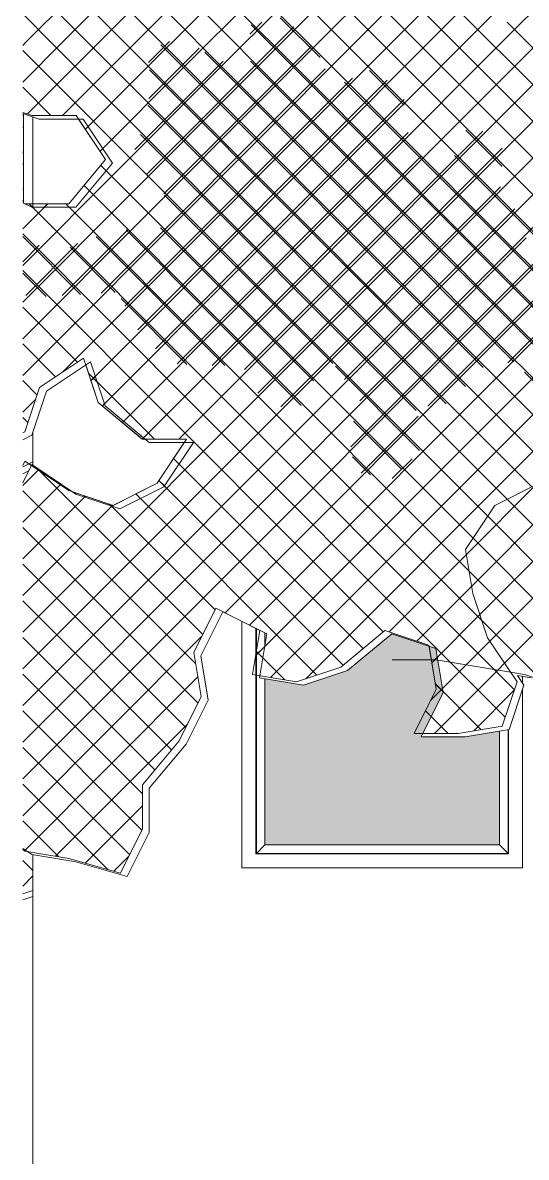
# Model space of a CAD drawing. Header units: millimetres. Extents: x -35517 to 139323, y -3702 to 5999.
# Drawn here: x 13669 to 14746, y 1381 to 3807 of the extents above; entities that cross this region are included whole.
import ezdxf

# ---------------------------------------------------------------- set-up
doc = ezdxf.new("R2010")
doc.units = ezdxf.units.MM
for name, color, linetype, lineweight in [('A-GLAZ', 151, 'Continuous', 5), ('A-ROOF-OTLN', 132, 'Continuous', 5), ('G-IMPT', 8, 'Continuous', 5), ('I-WALL', 2, 'Continuous', 9), ('L-PLNT', 71, 'Continuous', 5)]:
    doc.layers.add(name, color=color, linetype=linetype, lineweight=lineweight)

# ---------------------------------------------------------------- blocks, each defined once
blk = doc.blocks.new('Window Aluminium Fixed 1 - Type 3-1067786-GENERAL SOUTH ELEVATION')
at = {"layer": 'A-GLAZ', "lineweight": 9}
h = blk.add_hatch(color=254, dxfattribs=at)
h.paths.add_polyline_path([(-5636.4, 2049.1), (-5134.5, 2049.1), (-5134.5, 2292.6), (-5208.1, 2280.3), (-5302.1, 2280.8), (-5255.2, 2374.7), (-5270.9, 2469), (-5365.2, 2500.5), (-5459.4, 2421.9), (-5553.6, 2390.4), (-5636.4, 2404.2), (-5636.4, 2116.6)])
h.paths.add_polyline_path([(-5636.4, 2475.3), (-5632.2, 2500.5), (-5636.4, 2502.4), (-5636.4, 2500.5)])
at = {"layer": 'A-GLAZ', "color": 8, "lineweight": 9}
for p, q in [((-5655.4, 2030), (-5655.4, 2512.1)), ((-5654.4, 2511.6), (-5654.4, 2031)), ((-5636.4, 2502.6), (-5636.4, 2475.3)), ((-5636.4, 2404.2), (-5636.4, 2049.1)), ((-5134.5, 2292.6), (-5134.5, 2049.1)), ((-5116.4, 2031), (-5116.4, 2295.6)), ((-5115.4, 2295.8), (-5115.4, 2030)), ((-5636.4, 2049.1), (-5654.4, 2031)), ((-5636.4, 2049.1), (-5134.5, 2049.1)), ((-5134.5, 2049.1), (-5116.4, 2031)), ((-5115.4, 2030), (-5655.4, 2030)), ((-5654.4, 2031), (-5116.4, 2031))]:
    blk.add_line(p, q, dxfattribs=at)
blk = doc.blocks.new('SVA_Shades of Green Tree - Australian_Tree_based_on_Leopard_Tree_2901-1101184-GENERAL SOUTH ELEVATION')
at = {"layer": 'G-IMPT'}
for p, q in [((-6154.1, 4235.6), (-6049.3, 4340.5)), ((-6154.1, 4314), (-6131.9, 4336.2)), ((-6154.1, 4157.1), (-5989, 4322.5)), ((-5984.5, 4199), (-6124.2, 4338.8)), ((-5916.6, 4209.3), (-6047.5, 4340.5)), ((-6034, 4199), (-5936.8, 4296.4)), ((-6062.8, 4199), (-6154.1, 4290.3)), ((-5955.7, 4199), (-5920.7, 4234)), ((-5941.7, 3999.2), (-6154.1, 4211.9)), ((-6154.1, 4078.7), (-6057.1, 4175.8)), ((-6115.3, 4039.2), (-6004.9, 4149.7)), ((-5941.7, 4077.7), (-6022.3, 4158.4)), ((-6031, 4010.2), (-6154.1, 4133.5)), ((-6065.8, 4010.2), (-5952.7, 4123.5)), ((-5917.4, 4080.5), (-5904.1, 4093.8)), ((-5987.6, 4010.2), (-5941.7, 4056.1)), ((-5789.8, 3973), (-5775.3, 3987.5)), ((-5728.2, 3942.2), (-5771.7, 3985.7)), ((-5737.6, 3946.9), (-5724.4, 3960.1)), ((-6154.1, 3608.1), (-6152.4, 3609.8)), ((-6152.4, 3582.8), (-6154.1, 3584.5)), ((-6154.1, 3529.7), (-6152.1, 3531.7)), ((-6152.1, 3504.1), (-6154.1, 3506.1)), ((-6154.1, 3451.3), (-6152.4, 3453)), ((-6152.4, 3425.9), (-6154.1, 3427.6)), ((-6132.4, 2868.6), (-6154.1, 2857.7)), ((-6132.4, 2868.5), (-6154.1, 2857.7)), ((-6135.8, 2860.2), (-6140.2, 2864.6)), ((-6135.7, 2860.3), (-6140.1, 2864.6)), ((-6154.1, 2039.6), (-6152.9, 2040.8)), ((-6132.4, 1994.2), (-6154.1, 2015.9)), ((-6154.1, 1961.1), (-6132.4, 1982.8)), ((-6154.1, 1944.3), (-6132.4, 1951.5))]:
    blk.add_line(p, q, dxfattribs=at)
at = {"layer": 'G-IMPT', "flags": 128}
for points in [[(-5941.7, 3986.2), (-5941.7, 4080.5), (-5890.9, 4080.5)], [(-5826, 4015.6), (-5816.2, 3986.2), (-5801.4, 3978.7)], [(-5825.8, 4015.4), (-5816.1, 3986.2), (-5721.9, 3939), (-5707.1, 3934.1)]]:
    blk.add_lwpolyline(points, dxfattribs=at)
at = {"layer": 'L-PLNT'}
for p, q in [((-5927, 3976.4), (-5927, 4073.1)), ((-5927, 4073.1), (-5883.5, 4073.1)), ((-5810.1, 4004.9), (-5801.4, 3978.8)), ((-5801.4, 3978.8), (-5707.1, 3931.6)), ((-5801.4, 3978.8), (-5801.4, 3978.8)), ((-5707.1, 3931.6), (-5705, 3930.9)), ((-6141.2, 2849.3), (-6154.1, 2842.9)), ((-6154.1, 1932), (-6132.4, 1939.2))]:
    blk.add_line(p, q, dxfattribs=at)
blk = doc.blocks.new('SVA_Shades of Green Tree - Australian_Tree_based_on_Leopard_Tree_2901-V232-GENERAL SOUTH ELEVATION')
at = {"layer": 'G-IMPT'}
for p, q in [((-5118.1, 3776.8), (-4679.1, 4216.5)), ((-5804.7, 3711.4), (-6154.1, 4061.4)), ((-5693.8, 3678.8), (-6032.1, 4017.6)), ((-5860.9, 3689.3), (-6154.1, 3983)), ((-6147.8, 3764.9), (-5934.3, 3978.8)), ((-4799.9, 3254), (-5533.3, 3988.6)), ((-6154.1, 3052.8), (-5273.5, 3934.8)), ((-6069.5, 3764.9), (-5884.6, 3950.2)), ((-6004.1, 3752), (-5825.8, 3930.6)), ((-5808.6, 3712.6), (-5567.2, 3954.3)), ((-5501.1, 3721.1), (-5723.3, 3943.6)), ((-4878.2, 3254), (-5567.8, 3944.8)), ((-4721.6, 3254), (-5415.6, 3949.1)), ((-4700.5, 3311.3), (-5326, 3937.8)), ((-6068.8, 3059.8), (-5211.4, 3918.6)), ((-5523.2, 3135.8), (-4742.2, 3918)), ((-5506.4, 3779.9), (-5361.3, 3925.3)), ((-5080.5, 3736), (-4906.7, 3910.1)), ((-5997.7, 3747.9), (-6154.1, 3904.6)), ((-6008, 3042.2), (-5158.8, 3892.8)), ((-5956.5, 3721.2), (-5791.7, 3886.4)), ((-5217.9, 3363.1), (-4679.1, 3902.8)), ((-5748, 3694.8), (-5572.2, 3870.9)), ((-5550.4, 3692), (-5715.5, 3857.4)), ((-4956.5, 3254), (-5571.6, 3870.1)), ((-5983.7, 2988.1), (-5118.1, 3855.2)), ((-6092.9, 3764.9), (-6154.1, 3826.1)), ((-5909, 3690.4), (-5768.9, 3830.7)), ((-5599.7, 3663), (-5767.7, 3831.3)), ((-5687.5, 3676.9), (-5539.2, 3825.5)), ((-5518.3, 3732.9), (-5603.3, 3817.9)), ((-5139.6, 3363.1), (-4679.1, 3824.4)), ((-5890, 3482.1), (-5574.1, 3798.5)), ((-5668.1, 3782.8), (-5642.9, 3808)), ((-4881, 3016.1), (-5665.9, 3802.3)), ((-5009.9, 3699.6), (-5118.1, 3808)), ((-6154.1, 3680.2), (-6069.5, 3764.9)), ((-6154.1, 3758.6), (-6147.8, 3764.9)), ((-5464.8, 3135.8), (-6092.9, 3764.9)), ((-5941, 2952.5), (-5118.1, 3776.8)), ((-5885.3, 3722.1), (-5840.5, 3766.9)), ((-5632, 3654.2), (-5506.4, 3779.9)), ((-5543.1, 3135.8), (-6154.1, 3747.7)), ((-6143.8, 3612.1), (-6004.1, 3752)), ((-5386.5, 3135.8), (-5997.7, 3747.9)), ((-5884.1, 3644.9), (-5776.6, 3752.5)), ((-5169.7, 3070), (-5858.7, 3760.1)), ((-5852.1, 3441.6), (-5536.2, 3758)), ((-5103.8, 3082.3), (-5764.7, 3744.3)), ((-6068.8, 3608.7), (-5956.5, 3721.2)), ((-5988.6, 3532.2), (-5808.6, 3712.6)), ((-5914.3, 3536.2), (-5725.7, 3725.1)), ((-5679.7, 3135.8), (-5080.5, 3736)), ((-4934.3, 2991), (-5667.2, 3725.1)), ((-5143.7, 3363.1), (-5501.1, 3721.1)), ((-6154.1, 3288.1), (-5748, 3694.8)), ((-6019.9, 3579.3), (-5909, 3690.4)), ((-5986.3, 3228.8), (-5507.6, 3708.3)), ((-5935.4, 3201.3), (-5448.8, 3688.8)), ((-5207.3, 3029.2), (-5883.3, 3706.3)), ((-5338.9, 3166.5), (-5860.9, 3689.3)), ((-5323.7, 3229.7), (-5804.7, 3711.4)), ((-5601.5, 3135.8), (-5035.2, 3703)), ((-5222, 3363.1), (-5550.4, 3692)), ((-5338.2, 3630.9), (-5412.4, 3705.1)), ((-6154.1, 3209.6), (-5687.5, 3676.9)), ((-6093.6, 3608.7), (-6154.1, 3669.3)), ((-5908, 3150.4), (-5375.1, 3684.1)), ((-5308.6, 3292.9), (-5693.8, 3678.8)), ((-4686.6, 2899.7), (-5465.8, 3680.2)), ((-6154.1, 3131.2), (-5632, 3654.2)), ((-5870.1, 3109.9), (-5338.2, 3642.7)), ((-5293.4, 3356.2), (-5599.7, 3663)), ((-5248.7, 2992.2), (-5886.5, 3631.1)), ((-5287.8, 2987.3), (-4679.1, 3597)), ((-6020.1, 3579.3), (-6014.1, 3585.2)), ((-5312.5, 2977.7), (-5902.2, 3568.4)), ((-5823.7, 3078), (-5329.9, 3572.6)), ((-5219.4, 3526.4), (-5170.6, 3575.3)), ((-5129.1, 3499.8), (-5206.6, 3577.5)), ((-5988.7, 3532.2), (-5982.8, 3538.2)), ((-5749.1, 3074.3), (-5301.7, 3522.4)), ((-5679.6, 3065.4), (-5220.3, 3525.4)), ((-5651.4, 3015.2), (-5128.8, 3538.7)), ((-4679.1, 2970.6), (-5231, 3523.4)), ((-5117.1, 3079.8), (-4679.1, 3518.6)), ((-5975.7, 3490.5), (-5987.2, 3502)), ((-5621.4, 3135.8), (-5987.1, 3502)), ((-6011.3, 3447.7), (-6022.8, 3459.2)), ((-5699.7, 3135.8), (-6022.6, 3459.2)), ((-5602.4, 2985.9), (-5132.5, 3456.5)), ((-5452.8, 2900.5), (-4888.2, 3466)), ((-5491.1, 3078.2), (-5850.9, 3438.5)), ((-6154.1, 3366.5), (-6100.6, 3420)), ((-6132.9, 3412.6), (-6140.2, 3420)), ((-5753.8, 3033), (-6140.1, 3420)), ((-6108.1, 3412.6), (-6100.8, 3420)), ((-6054.6, 3412.6), (-6062, 3420)), ((-5730.2, 3087.8), (-6061.8, 3420)), ((-5465.7, 3044.4), (-5101.8, 3408.9)), ((-5433.3, 2998.5), (-5050.3, 3382)), ((-5777.4, 2978.3), (-6154.1, 3355.6)), ((-6030.2, 3226), (-6154.1, 3350.1)), ((-6069.6, 3223.7), (-5929.5, 3364.1)), ((-5722.1, 3074.3), (-5997.3, 3349.9)), ((-5558.7, 2989), (-5933.1, 3364.1)), ((-5532.6, 3041.3), (-5859.6, 3368.8)), ((-5339.8, 3162.5), (-5139.6, 3363.1)), ((-5315.1, 3265.7), (-5217.9, 3363.1)), ((-5119.4, 3181.8), (-5293.4, 3356.2)), ((-5037, 3177.8), (-5222, 3363.1)), ((-4942.2, 3161.2), (-5143.7, 3363.1)), ((-6154.1, 3296), (-6118.7, 3331.5)), ((-6147.6, 3224.1), (-6036.9, 3335)), ((-5956.5, 3230.6), (-6052.7, 3327)), ((-5294.9, 3129.1), (-5077.3, 3347)), ((-5231.7, 3114), (-5039.9, 3306.1)), ((-5801, 2923.5), (-6154.1, 3277.2)), ((-5162.4, 3146.5), (-5308.6, 3292.9)), ((-6104.2, 3221.7), (-6154.1, 3271.7)), ((-5444.9, 3135.8), (-5315.1, 3265.7)), ((-5081.9, 3185.6), (-5002.4, 3265.2)), ((-5205.5, 3111.3), (-5323.7, 3229.7)), ((-5802.9, 3076.7), (-5943.7, 3217.8)), ((-6036.7, 3081.2), (-6154.1, 3198.7)), ((-5721.3, 2545.1), (-5081.9, 3185.6)), ((-4679.1, 2740.8), (-5119.4, 3181.8)), ((-5669.1, 2519), (-5015.2, 3174)), ((-5655.9, 2453.8), (-4948.5, 3162.3)), ((-5366.6, 3135.8), (-5339.8, 3162.5)), ((-5303.8, 3131.3), (-5338.9, 3166.5)), ((-6154.1, 2346.9), (-5366.6, 3135.8)), ((-6154.1, 2425.3), (-5444.9, 3135.8)), ((-6154.1, 2503.8), (-5523.2, 3135.8)), ((-5791.7, 2945.2), (-5601.5, 3135.8)), ((-5732.1, 3083.3), (-5679.7, 3135.8)), ((-5199.4, 2634.6), (-5699.7, 3135.8)), ((-5624.2, 2407.1), (-4895.4, 3137.2)), ((-5191.2, 2704.8), (-5621.4, 3135.8)), ((-5159.9, 2751.8), (-5543.1, 3135.8)), ((-5118, 2788.4), (-5464.8, 3135.8)), ((-5065.8, 2814.5), (-5386.5, 3135.8)), ((-4744.9, 2571.5), (-5303.8, 3131.3)), ((-4679.1, 2662.4), (-5162.4, 3146.5)), ((-6154.1, 2268.5), (-5294.9, 3129.1)), ((-6083.7, 3049.8), (-6154.1, 3120.3)), ((-6154.1, 2190.1), (-5231.7, 3114)), ((-4689.3, 2594.2), (-5205.5, 3111.3)), ((-5898.3, 2916.9), (-5732.1, 3083.3)), ((-5172.2, 2528.9), (-5730.2, 3087.8)), ((-5548.6, 2404.4), (-4866, 3088.1)), ((-5994.7, 3038.9), (-6013.2, 3057.5)), ((-5872.6, 2916.8), (-6013.1, 3057.5)), ((-5305.5, 2892.2), (-5485.5, 3072.5)), ((-4960.4, 2938.7), (-5081.2, 3059.7)), ((-6123.3, 3011.1), (-6154.1, 3041.9)), ((-6008.1, 3042.2), (-5998.9, 3051.5)), ((-5146.1, 2424.3), (-5753.8, 3033)), ((-6154.1, 2974.3), (-6126.3, 3002.1)), ((-5983.8, 2988.1), (-5979.3, 2992.7)), ((-6142.9, 2952.3), (-6154.1, 2963.4)), ((-5240, 2440), (-5777.4, 2978.3)), ((-5430.7, 2844.1), (-5308.9, 2966.2)), ((-5941.1, 2952.5), (-5938.4, 2955.2)), ((-5820.1, 2916.8), (-5791.7, 2945.2)), ((-5343.4, 2851.8), (-5446.6, 2955.1)), ((-5898.4, 2916.9), (-5895.7, 2919.6)), ((-5383.3, 2505.1), (-5801, 2923.5)), ((-5819.7, 2863.6), (-5831.6, 2875.5)), ((-5426, 2469.4), (-5831.4, 2875.5)), ((-5410.5, 2840.5), (-5448.7, 2878.8)), ((-5364.2, 2832.4), (-5321.7, 2874.9)), ((-6154.1, 2817.5), (-6121, 2850.6)), ((-5769, 2499.3), (-6117.1, 2848)), ((-6154.1, 2739.1), (-6074, 2819.2)), ((-5851, 2816.6), (-5862.9, 2828.5)), ((-5468.7, 2433.8), (-5862.8, 2828.5)), ((-5205.3, 2669.9), (-5055.9, 2819.5)), ((-5784.1, 2436), (-6154.1, 2806.6)), ((-6154.1, 2660.6), (-6020, 2794.9)), ((-6022, 2793.1), (-6020.1, 2794.9)), ((-5902.5, 2789.8), (-5912.4, 2799.6)), ((-5525.4, 2412.1), (-5912.3, 2799.6)), ((-6154.1, 2582.2), (-5961.3, 2775.3)), ((-5965.3, 2774.2), (-5968.9, 2777.8)), ((-5742.9, 2551.6), (-5968.8, 2777.8)), ((-5963.2, 2773.5), (-5961.4, 2775.3)), ((-5194.1, 2602.7), (-5015.8, 2781.3)), ((-5029.1, 2699.2), (-5118, 2788.4)), ((-4971.5, 2563.2), (-5159.9, 2751.8)), ((-5779.3, 2352.8), (-6154.1, 2728.2)), ((-4679.1, 2191.8), (-5191.2, 2704.8)), ((-5370.2, 2504.7), (-5205.3, 2669.9)), ((-5176.5, 2541.8), (-5044.7, 2673.9)), ((-5805.4, 2300.5), (-6154.1, 2649.7)), ((-5155.1, 2484.8), (-4986, 2654.3)), ((-4679.1, 2113.4), (-5199.4, 2634.6)), ((-5311.5, 2485.1), (-5194.1, 2602.7)), ((-5123.8, 2437.8), (-4971.5, 2590.3)), ((-5835.9, 2252.5), (-6154.1, 2571.3)), ((-5273.2, 2445), (-5176.5, 2541.8)), ((-5044.8, 2401.3), (-5172.2, 2528.9)), ((-6154.1, 2111.6), (-5770.9, 2495.4)), ((-5871.5, 2209.8), (-6154.1, 2492.9)), ((-5205.6, 2434.3), (-5155.1, 2484.8)), ((-5656, 2453.8), (-5636.7, 2473.1)), ((-5640.7, 2449.1), (-5654.5, 2462.9)), ((-5593.6, 2402), (-5654.4, 2462.9)), ((-5273.3, 2445), (-5267.8, 2450.5)), ((-5282.2, 2357.6), (-5205.6, 2434.3)), ((-5279.5, 2438.8), (-5273.3, 2445)), ((-5279.4, 2438.8), (-5273.2, 2445)), ((-5122.4, 2322.1), (-5240, 2440)), ((-5138.5, 2423.1), (-5123.8, 2437.8)), ((-5898.2, 2158.1), (-6154.1, 2414.4)), ((-6150.5, 2036.8), (-5779.5, 2408.4)), ((-5273.6, 2287.7), (-5138.5, 2423.1)), ((-5102.8, 2380.9), (-5146.1, 2424.3)), ((-5282.3, 2357.6), (-5256.6, 2383.3)), ((-5255.8, 2377.2), (-5271.9, 2393.4)), ((-5174.4, 2295.8), (-5271.8, 2393.4)), ((-5189.8, 2293.2), (-5103, 2380.2)), ((-5899.4, 2080.9), (-6154.1, 2336)), ((-5280.7, 2323.7), (-5293, 2336.1)), ((-5244.6, 2287.7), (-5292.9, 2336.1)), ((-6083.8, 2025.1), (-5801.9, 2307.5)), ((-5925.5, 2028.6), (-6154.1, 2257.6)), ((-5971.7, 1996.5), (-6154.1, 2179.2)), ((-6020.3, 2010.4), (-5898.2, 2132.7)), ((-6077.6, 2024.1), (-6154.1, 2100.7)), ((-6150.6, 2036.8), (-6149.1, 2038.3)), ((-5959.4, 1992.9), (-5927.2, 2025.1))]:
    blk.add_line(p, q, dxfattribs=at)
at = {"layer": 'G-IMPT', "flags": 128}
for points in [[(-6154.1, 3615.5), (-6133.8, 3608.7), (-6039.6, 3608.7), (-5976.7, 3514.4), (-6055.3, 3420), (-6149.5, 3420), (-6154.1, 3422.3)], [(-6034.8, 3601.3), (-5976.9, 3514.4), (-6055.4, 3420), (-6149.6, 3420)], [(-6154.1, 2930.2), (-6149.5, 2932.5), (-6118.1, 3026.9), (-6023.9, 3089.8), (-5992.4, 2995.4), (-5898.2, 2916.8), (-5804, 2916.8), (-5866.8, 2822.4), (-5961, 2775.2), (-6055.3, 2806.7), (-6149.5, 2869.6), (-6154.1, 2860.4)], [(-6019.3, 3075.6), (-5992.6, 2995.4), (-5898.3, 2916.8), (-5892.3, 2916.8)], [(-5809, 2909.4), (-5866.9, 2822.4), (-5961.2, 2775.2), (-6047.8, 2804.2)], [(-6135.7, 2860.3), (-6149.6, 2869.6), (-6154.1, 2860.7)], [(-6154.1, 2039.2), (-6149.5, 2036.1), (-6055.3, 2020.4), (-5945.3, 1988.9), (-5898.2, 2083.3), (-5898.2, 2177.6), (-5819.7, 2272), (-5772.5, 2366.4), (-5788.3, 2460.7), (-5741.1, 2555.1), (-5646.9, 2507.9), (-5662.6, 2413.5), (-5568.4, 2397.8), (-5474.1, 2429.3), (-5379.9, 2507.9), (-5285.6, 2476.4), (-5269.9, 2382.1), (-5317.1, 2287.7), (-5222.8, 2287.7), (-5128.6, 2303.4), (-5097.2, 2397.8), (-5160, 2492.2), (-5191.4, 2586.5), (-5207.1, 2680.9), (-5144.3, 2775.2), (-5050, 2822.4)], [(-5647, 2507.9), (-5662.7, 2413.5), (-5647.1, 2410.9)], [(-5285.3, 2473.9), (-5270.1, 2382.1), (-5317.2, 2287.7), (-5298.6, 2287.7)], [(-5364.3, 2445), (-5270.1, 2445), (-5266.8, 2444.4)], [(-5364.2, 2445), (-5269.9, 2445), (-5175.7, 2429.3), (-5081.5, 2413.5), (-4987.2, 2382.1), (-4893, 2287.7), (-4814.4, 2193.4), (-4798.7, 2099), (-4783, 2004.6), (-4751.6, 1910.3), (-4751.6, 1438.5), (-4767.3, 1344.1), (-4798.7, 1249.8), (-4798.7, 1061.1), (-4767.3, 966.7), (-4767.3, 870.5)], [(-6154.1, 2039.1), (-6149.6, 2036.1), (-6144.6, 2035.3)]]:
    blk.add_lwpolyline(points, dxfattribs=at)
at = {"layer": 'L-PLNT'}
for p, q in [((-6154.1, 3613), (-6119.1, 3601.3)), ((-6119.1, 3601.3), (-6024.8, 3601.3)), ((-6024.8, 3601.3), (-5962, 3507)), ((-5962, 3507), (-6040.5, 3412.6)), ((-5962, 3507), (-5962.1, 3507)), ((-6134.8, 3412.6), (-6154.1, 3422.3)), ((-6040.5, 3412.6), (-6134.8, 3412.6)), ((-6103.4, 3019.5), (-6009.1, 3082.4)), ((-6009.1, 3082.4), (-5977.7, 2988)), ((-6134.8, 2925.1), (-6103.4, 3019.5)), ((-5977.7, 2988), (-5977.8, 2988)), ((-5977.7, 2988), (-5883.5, 2909.4)), ((-6154.1, 2915.5), (-6134.8, 2925.1)), ((-5883.5, 2909.4), (-5789.2, 2909.4)), ((-5883.5, 2909.4), (-5883.5, 2909.4)), ((-5789.2, 2909.4), (-5852.1, 2815)), ((-6134.8, 2862.2), (-6154.1, 2823.6)), ((-6040.5, 2799.3), (-6134.8, 2862.2)), ((-6134.8, 2862.2), (-6134.8, 2862.2)), ((-5852.1, 2815), (-5946.3, 2767.8)), ((-5946.3, 2767.8), (-6040.5, 2799.3)), ((-5773.5, 2453.3), (-5726.4, 2547.7)), ((-5726.4, 2547.7), (-5632.2, 2500.5)), ((-5632.2, 2500.5), (-5647.9, 2406.1)), ((-5459.4, 2421.9), (-5365.2, 2500.5)), ((-5365.2, 2500.5), (-5270.9, 2469)), ((-5757.8, 2359), (-5773.5, 2453.3)), ((-5270.9, 2469), (-5255.2, 2374.7)), ((-5647.9, 2406.1), (-5553.6, 2390.4)), ((-5647.9, 2406.1), (-5647.9, 2406.1)), ((-5553.6, 2390.4), (-5459.4, 2421.9)), ((-5082.4, 2390.4), (-5096.2, 2411.1)), ((-5096.2, 2411.1), (-5066.7, 2406.1)), ((-5113.9, 2296.1), (-5082.4, 2390.4)), ((-5804.9, 2264.6), (-5757.8, 2359)), ((-5255.2, 2374.7), (-5302.3, 2280.3)), ((-5255.8, 2373.7), (-5255.3, 2374.7)), ((-5255.2, 2374.7), (-5255.3, 2374.7)), ((-5302.4, 2280.3), (-5302.1, 2280.8)), ((-5208.1, 2280.3), (-5113.9, 2296.1)), ((-5883.5, 2170.2), (-5804.9, 2264.6)), ((-5302.3, 2280.3), (-5302.4, 2280.3)), ((-5302.3, 2280.3), (-5208.1, 2280.3)), ((-5883.5, 2075.9), (-5883.5, 2170.2)), ((-5930.6, 1981.5), (-5883.5, 2075.9)), ((-6154.1, 2041.6), (-6134.8, 2028.7)), ((-6134.8, 2028.7), (-6040.5, 2013)), ((-6040.5, 2013), (-5930.6, 1981.5))]:
    blk.add_line(p, q, dxfattribs=at)

msp = doc.modelspace()

# ---------------------------------------------------------------- linework, layer by layer
at = {"layer": 'A-ROOF-OTLN', "color": 8, "lineweight": 9}
msp.add_line((13670.8, 3612.5), (13670.8, 3421.5), dxfattribs=at)
at = {"layer": 'I-WALL', "color": 8}
for p, q in [((13690.8, 3605.8), (13690.8, 3412.6)), ((13690.8, 2932.2), (13690.8, 2860.6)), ((14137.8, 2000), (14137.8, 2527.1)), ((14737.8, 2409.3), (14737.8, 2394.9)), ((14737.8, 2381.4), (14737.8, 2000)), ((13690.8, 2028.3), (13690.8, 965.9)), ((14737.8, 2000), (14137.8, 2000))]:
    msp.add_line(p, q, dxfattribs=at)

# ---------------------------------------------------------------- block references
at = {"layer": 'A-GLAZ', "color": 8, "lineweight": 9}
msp.add_blockref('Window Aluminium Fixed 1 - Type 3-1067786-GENERAL SOUTH ELEVATION', (19823.2, 0), dxfattribs=at)
at = {"layer": 'L-PLNT'}
for name in ['SVA_Shades of Green Tree - Australian_Tree_based_on_Leopard_Tree_2901-V232-GENERAL SOUTH ELEVATION', 'SVA_Shades of Green Tree - Australian_Tree_based_on_Leopard_Tree_2901-1101184-GENERAL SOUTH ELEVATION']:
    msp.add_blockref(name, (19823.2, 0), dxfattribs=at)

doc.saveas('drawing.dxf')
